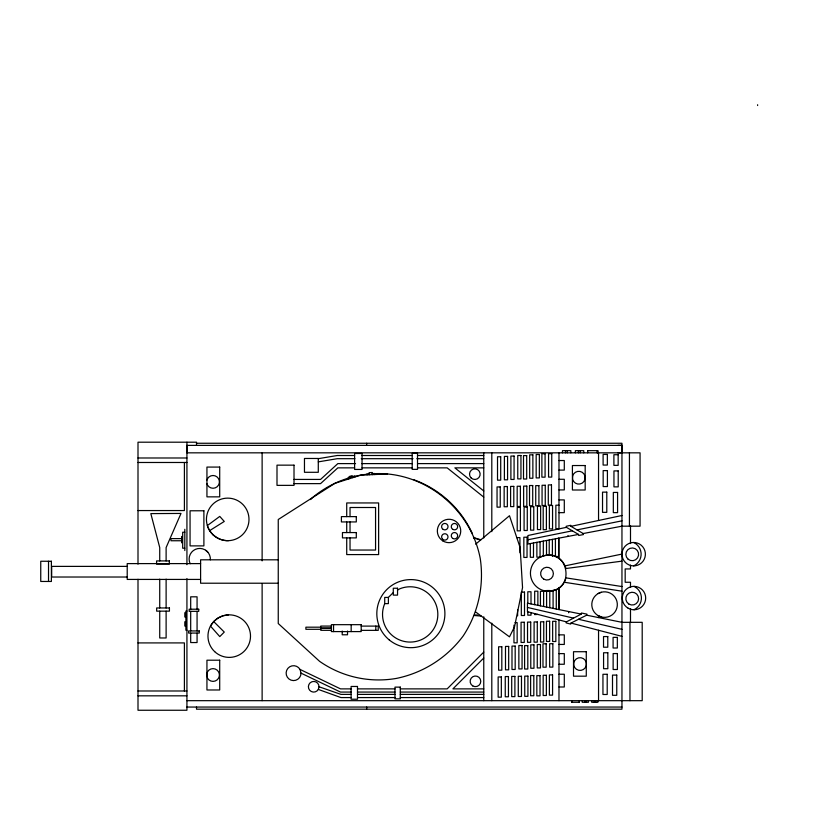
<?xml version="1.0" encoding="UTF-8"?>
<svg xmlns="http://www.w3.org/2000/svg" width="815" height="815" viewBox="0 0 815 815"><rect width="100%" height="100%" fill="white"/><g stroke="black" fill="none" stroke-linecap="round" stroke-linejoin="round"><path stroke-width="1.22" d="M617.852 445.387L621.988 445.387L621.937 452.865L617.801 452.834M319.032 686.77L318.319 689.429A5.318 5.318 0 0 1 309.639 690.193A5.318 5.318 0 0 1 311.89 681.768A5.318 5.318 0 0 1 319.032 686.77L340.965 694.39L351.102 694.39M581.227 614.082L581.431 613.033L586.882 614.133L586.668 615.182L570.969 623.067L570.704 624.096L566.15 622.905L566.415 621.876L581.227 614.082L527.448 603.202L527.448 611.708L566.415 621.876M387.583 473.963L360.678 475.155L334.996 483.285L278.251 519.501L278.251 623.526L319.572 661.322A103.179 103.179 0 0 0 396.681 678.355C423.352 672.823 447.007 657.725 463.246 635.863C478.201 613.104 484.253 585.69 480.28 558.754C471.865 513.664 433.244 478.334 387.583 473.963A103.179 103.179 0 0 0 374.095 473.678M206.939 480.035L207.499 478.69A6.377 6.377 0 0 1 217.126 476.989A6.377 6.377 0 0 1 217.126 486.769A6.377 6.377 0 0 1 207.499 485.068L206.939 483.723M543.839 590.661C577.387 596.611 570.347 543.106 539.479 557.531M213.713 621.57L210.474 626.083L219.765 636.596L224.268 632.073L213.713 621.57L218.002 618.045L223.066 615.763L228.546 614.856M310.637 499.575L312.288 497.771A103.179 103.179 0 0 1 347.567 478.374M483.764 652.102L447.17 688.879L400.297 688.879M483.764 658.031L452.906 688.879L483.764 688.879M397.547 590.07L399.808 588.787A27.659 27.659 0 0 1 437.624 611.036A27.659 27.659 0 0 1 406.349 641.812A27.659 27.659 0 0 1 384.721 603.63L384.721 597.415L388.378 597.415L393.288 592.576M475.665 544.175L509.487 515.722L520.143 547.67L522.547 587.584L514.54 626.745L509.487 636.861L475.665 611.963M209.649 530.626L224.268 521.447L219.765 516.404L207.356 525.573C210.138 534.559 219.001 540.916 228.404 540.661M598.179 593.534L601.256 592.261A12.765 12.765 0 0 1 616.894 607.898A12.765 12.765 0 0 1 595.531 613.614A12.765 12.765 0 0 1 601.256 592.261M566.415 527.325L527.937 535.516L527.937 544.023L578.507 534.426L578.711 535.475L583.387 534.579L583.183 533.54L570.969 526.347L570.755 525.308L566.191 526.286L566.415 527.325L578.507 534.426M570.969 526.347L621.988 515.488M564.907 565.895L621.988 554.078M527.937 539.775L572.375 530.82M576.989 529.893L621.988 520.836M583.183 533.54L621.988 526.174L640.07 526.174L640.07 452.834L186.93 452.834L186.808 445.387L621.988 445.387M318.288 458.682L337.247 455.504L354.606 455.504M318.288 461.871L337.247 458.692L354.933 458.692M621.988 561.148L565.987 568.513A18.083 18.083 0 0 0 538.144 558.377A18.083 18.083 0 0 0 538.144 588.002A18.083 18.083 0 0 0 565.987 577.876L621.988 586.556M369.511 473.698L367.035 473.81L367.086 474.87M371.997 473.586L374.472 473.484L374.523 474.544M196.507 443.258L621.957 443.258L621.957 709.182L196.507 709.182L196.507 707.053M587.595 450.664L597.843 450.664L597.843 452.834M362.043 455.504L412.196 455.504M417.514 455.504L483.764 455.504M138 457.989L186.93 457.989M361.249 458.692L413.032 458.692M416.822 458.692L483.764 458.692M558.978 460.536L564.296 460.536L564.296 470.102L558.978 470.102M138 462.482L186.93 462.482M355.544 463.603L337.828 463.603L320.58 479.424L294.011 479.424M361.86 463.603L412.461 463.603M417.514 463.603L483.764 463.603M354.606 467.861L337.828 467.861L320.55 483.631L294.011 483.631M362.043 467.861L412.196 467.861M417.514 467.861L447.17 467.861L483.764 497.13M483.764 467.861L454.872 467.861L483.764 490.976M558.978 479.281L564.296 479.281L564.296 489.917L558.978 489.917M558.978 499.901L564.296 499.901L564.296 512.655L558.978 512.655M559.049 505.198L555.861 505.198L555.861 528.599L559.049 528.599M138 510.557L184.404 510.557L184.404 462.482M184.811 532.236L182.682 532.236L182.682 548.2L184.811 548.2M516.741 537.615L519.929 537.615L519.929 552.774M181.613 538.623L170.977 538.623L170.977 540.752L181.613 540.752M278.251 559.813L200.602 559.813L200.602 583.214L278.251 583.214M200.602 563.603L127.211 563.603L127.211 579.424L200.602 579.424M127.211 566.384L51.681 566.384L51.681 577.02L127.211 577.02M558.978 589.459L558.805 609.539M384.721 603.63L388.378 603.63L388.378 597.415M186.93 611.056L185.871 611.056L185.871 630.199L186.93 630.199M185.871 612.748L184.811 612.748L184.811 616.996L185.871 616.996M185.871 621.784L184.811 621.784L184.811 626.042L185.871 626.042M515.029 622.629L517.158 622.629L517.158 642.841L513.97 642.841L513.97 625.156M331.42 626.073L320.784 626.073L320.784 630.321L331.42 630.321M361.208 626.103L378.221 626.103L378.221 630.362L361.208 630.362M320.784 627.183L305.89 627.183L305.89 629.302L320.784 629.302M320.784 627.988L331.42 627.988M320.784 628.406L331.42 628.406M558.978 634.865L564.296 634.865L564.296 644.441L558.978 644.441M138 642.913L184.404 642.913L184.404 690.988M558.978 653.62L564.296 653.62L564.296 664.256L558.978 664.256M558.978 674.229L564.296 674.229L564.296 686.994L558.978 686.994M351.102 688.879L340.507 688.879L300.022 669.421A7.447 7.447 0 0 0 287.878 668.351A7.447 7.447 0 0 0 291.026 680.138A7.447 7.447 0 0 0 301.02 673.139L340.507 692.067L351.102 692.067M357.49 688.879L394.98 688.879M138 690.988L186.93 690.988M357.49 692.067L394.98 692.067M400.297 692.067L483.764 692.067M357.49 694.39L394.98 694.39M400.297 694.39L483.764 694.39M138 695.827L186.93 695.827M351.102 697.579L340.965 697.579L318.319 689.429M357.49 697.579L394.98 697.579M400.297 697.579L483.764 697.579M186.93 700.676L642.2 700.676L642.2 622.324L621.988 622.324L586.668 615.182M579.394 702.275L571.865 702.275L571.865 700.676M186.93 707.053L621.957 707.053M475.369 614.918L477.763 615.091M473.851 615.457L481.288 616.099M564.184 582.236L621.988 591.191M473.76 538.144L481.003 539.683M527.448 607.45L573.536 618.127M578.507 619.278L621.988 629.343M570.969 623.067L621.988 636.372M598.179 615.651L601.256 616.924M473.454 537.177L479.21 539.713M205.706 550.257L207.784 552.101M300.022 669.421L301.02 673.139M355.075 476.928L354.749 475.919L347.648 478.161L347.974 479.179M352.773 477.661L352.131 475.634L349.085 476.592L349.727 478.619M372.394 474.636L372.302 472.517L369.113 472.659L369.205 474.778M757.624 104.748L757.624 105.532M630.494 525.777L630.494 543.554M630.494 565.131L630.494 568.941L625.176 568.941L625.176 582.267L630.494 582.267L630.494 587.289M630.494 608.652L630.494 622.477M629.964 622.324L629.964 700.676M629.435 452.834L629.435 526.174M598.546 452.834L598.546 520.479M598.546 615.794L598.546 617.576M598.546 630.26L598.546 700.676M597.884 700.676L597.884 702.275L591.721 702.275L591.721 700.676M597.68 450.664L597.68 452.834M597.14 450.664L597.14 452.834M595.643 700.676L595.643 702.275M594.329 700.676L594.329 702.275M588.389 700.676L588.389 702.275L582.226 702.275L582.226 700.676M587.707 450.664L587.707 452.834M586.148 700.676L586.148 702.275M584.834 700.676L584.834 702.275M583.754 452.834L583.754 450.664L575.37 450.664L575.37 452.834M580.209 450.664L580.209 452.834M579.322 700.676L579.322 702.275M578.416 450.664L578.416 452.834M572.385 700.676L572.385 702.275M571.987 700.676L571.987 702.275M570.846 452.834L570.846 450.664L562.462 450.664L562.462 452.834M568.676 611.535L568.676 612.788M567.974 535.587L567.974 536.423M567.301 450.664L567.301 452.834M565.508 450.664L565.508 452.834M558.978 452.834L558.978 528.904M558.978 538.134L558.978 558.621M558.978 587.768L558.978 609.579M558.978 619.93L558.978 700.676M558.611 538.206L558.611 556.502L555.423 556.502L555.423 538.807M556.278 609.029L556.278 590.223L553.09 590.223L553.09 608.387M552.407 539.377L552.407 556.421M549.789 607.715L549.789 590.529L546.6 590.529L546.6 607.073M549.218 539.988L549.218 555.198M546.508 540.498L546.508 555.372M543.615 606.472L543.615 591.303L540.427 591.303L540.427 605.82M543.32 541.109L543.32 555.942M540.06 541.72L540.06 557.144L536.871 557.144L536.871 542.332M537.869 605.311L537.869 591.201L534.681 591.201L534.681 604.659M537.869 614.428L534.681 614.602L534.681 613.593M533.489 542.973L533.489 557.287L530.3 557.287L530.3 543.574M531.003 603.915L531.003 591.761L527.804 591.761L527.804 603.273M531.003 612.636L531.003 615.162L527.804 615.162L527.804 611.8M517.627 609.702L517.627 615.865M491.802 452.834L491.802 531.635M491.802 623.149L491.802 700.676M483.764 452.834L483.764 537.992M483.764 616.792L483.764 700.676M375.807 626.103L375.807 630.362M366.669 443.258L366.669 445.387M366.669 707.053L366.669 709.182M351.173 624.677L351.173 631.594M350.032 516.618L350.032 507.501L375.562 507.501L375.562 550.043L350.032 550.043L350.032 537.89M350.032 521.936L350.032 532.572M347.526 631.055L347.526 634.783L342.208 634.783L342.208 631.055M346.721 516.618L346.721 502.947L378.629 502.947L378.629 554.587L346.721 554.587L346.721 537.89M346.721 521.936L346.721 532.572M333.549 624.677L333.549 631.594M262.124 452.834L262.124 560.873M262.124 583.744L262.124 700.676M197.067 609.212L197.067 596.814L190.69 596.814L190.69 609.212M197.067 611.342L197.067 630.942M197.067 633.072L197.067 642.556L190.69 642.556L190.69 633.072M196.507 445.387L196.507 442.199L138 442.199L138 564.153M190.69 611.342L190.69 630.942M186.93 442.199L186.93 564.683M186.93 578.66L186.93 710.252L138 710.252L138 579.282M184.811 529.281L184.811 550.563M181.613 536.453L181.613 542.831M166.117 560.914L166.117 547.558L181.001 513.44L150.826 513.603L159.73 547.558L159.73 560.914M166.117 579.139L166.117 607.959M166.117 611.148L166.117 637.972L159.73 637.972L159.73 611.148M159.73 579.139L159.73 607.959M48.523 561.25L48.523 581.462M354.698 476.398A103.179 103.179 0 0 1 366.719 474.269M413.888 479.77A103.179 103.179 0 0 1 472.15 533.071M633.683 542.484A12.918 12.918 0 0 1 633.683 565.885M633.978 586.362A12.918 12.918 0 0 1 633.978 609.763M190.18 563.715A10.636 10.636 0 0 1 197.739 548.617A10.636 10.636 0 0 1 210.351 559.823M206.857 673.353L207.499 678.202A6.377 6.377 0 0 0 217.126 679.893A6.377 6.377 0 0 0 217.126 670.113A6.377 6.377 0 0 0 207.499 671.815L206.857 673.353M572.629 476.052L572.629 479.363A6.377 6.377 0 0 0 584.956 479.363L584.956 476.052A6.377 6.377 0 0 0 572.629 476.052M586.433 664.052L586.219 665.702A6.377 6.377 0 0 1 576.399 669.278A6.377 6.377 0 0 1 576.399 658.826A6.377 6.377 0 0 1 586.219 662.401L586.433 664.052M417.514 453.374L412.196 453.374L412.196 469.359L417.514 469.359L417.514 453.374M362.043 453.486L354.606 453.486L354.606 469.44L362.043 469.44L362.043 453.486M551.755 453.69L548.566 453.69L548.566 477.091L551.755 477.091L551.755 453.69M545.082 453.761L541.883 453.761L541.883 477.162L545.082 477.162L545.082 453.761M607.358 454.424L603.11 454.424L603.11 465.059L607.358 465.059L607.358 454.424M539.357 454.515L536.168 454.515L536.168 477.916L539.357 477.916L539.357 454.515M618.157 454.719L613.899 454.719L613.899 465.355L618.157 465.355L618.157 454.719M532.867 454.831L529.679 454.831L529.679 478.232L532.867 478.232L532.867 454.831M520.948 455.493L517.759 455.493L517.759 478.894L520.948 478.894L520.948 455.493M526.694 455.605L523.505 455.605L523.505 479.006L526.694 479.006L526.694 455.605M514.082 456.054L510.893 456.054L510.893 479.454L514.082 479.454L514.082 456.054M507.582 456.41L504.393 456.41L504.393 479.811L507.582 479.811L507.582 456.41M500.705 456.757L497.517 456.757L497.517 480.157L500.705 480.157L500.705 456.757M318.288 458.468L304.464 458.468L304.464 472.293L318.288 472.293L318.288 458.468M294.011 465.151L276.998 465.151L276.998 485.363L294.011 485.363L294.011 465.151M585.18 465.538L572.415 465.538L572.415 489.998L585.18 489.998L585.18 465.538M219.704 467.077L206.939 467.077L206.939 496.855L219.704 496.855L219.704 467.077M607.409 470.612L603.161 470.612L603.161 486.565L607.409 486.565L607.409 470.612M618.208 470.907L613.95 470.907L613.95 486.861L618.208 486.861L618.208 470.907M551.48 484.905L548.291 484.905L548.291 505.117L551.48 505.117L551.48 484.905M545.255 485.261L542.067 485.261L542.067 505.463L545.255 505.463L545.255 485.261M532.715 485.526L529.526 485.526L529.526 505.738L532.715 505.738L532.715 485.526M538.919 485.618L535.73 485.618L535.73 505.82L538.919 505.82L538.919 485.618M526.826 486.107L523.638 486.107L523.638 506.309L526.826 506.309L526.826 486.107M520.378 486.249L517.179 486.249L517.179 506.461L520.378 506.461L520.378 486.249M513.796 486.392L510.608 486.392L510.608 506.604L513.796 506.604L513.796 486.392M507.348 486.535L504.149 486.535L504.149 506.747L507.348 506.747L507.348 486.535M500.237 486.932L497.048 486.932L497.048 507.144L500.237 507.144L500.237 486.932M606.788 492.138L602.53 492.138L602.53 512.35L606.788 512.35L606.788 492.138M617.576 492.433L613.328 492.433L613.328 512.645L617.576 512.645L617.576 492.433M552.56 505.504L549.371 505.504L549.371 528.915L552.56 528.915L552.56 505.504M540.64 506.176L537.452 506.176L537.452 529.577L540.64 529.577L540.64 506.176M546.386 506.288L543.198 506.288L543.198 529.689L546.386 529.689L546.386 506.288M533.774 506.736L530.575 506.736L530.575 530.137L533.774 530.137L533.774 506.736M527.274 507.083L524.086 507.083L524.086 530.484L527.274 530.484L527.274 507.083M520.398 507.439L517.209 507.439L517.209 530.84L520.398 530.84L520.398 507.439M203.893 510.781L190.058 510.781L190.058 545.887L203.893 545.887L203.893 510.781M356.298 516.618L341.404 516.618L341.404 521.936L356.298 521.936L356.298 516.618M356.298 532.572L342.463 532.572L342.463 537.89L356.298 537.89L356.298 532.572M527.03 537.217L523.841 537.217L523.841 557.429L527.03 557.429L527.03 537.217M169.347 560.914L156.582 560.914L156.582 564.102L169.347 564.102L169.347 560.914M51.386 561.25L40.75 561.25L40.75 581.462L51.386 581.462L51.386 561.25M397.547 588.236L393.288 588.236L393.288 595.123L397.547 595.123L397.547 588.236M524.503 592.108L521.315 592.108L521.315 615.508L524.503 615.508L524.503 592.108M169.428 607.959L156.663 607.959L156.663 611.148L169.428 611.148L169.428 607.959M198.738 609.212L189.172 609.212L189.172 611.342L198.738 611.342L198.738 609.212M549.636 621.234L546.447 621.234L546.447 641.446L549.636 641.446L549.636 621.234M555.84 621.315L552.652 621.315L552.652 641.527L555.84 641.527L555.84 621.315M543.748 621.804L540.549 621.804L540.549 642.016L543.748 642.016L543.748 621.804M537.289 621.947L534.1 621.947L534.1 642.159L537.289 642.159L537.289 621.947M530.718 622.1L527.529 622.1L527.529 642.312L530.718 642.312L530.718 622.1M524.259 622.242L521.07 622.242L521.07 642.454L524.259 642.454L524.259 622.242M361.208 624.677L331.42 624.677L331.42 631.594L361.208 631.594L361.208 624.677M199.268 630.942L188.632 630.942L188.632 633.072L199.268 633.072L199.268 630.942M607.776 636.566L603.528 636.566L603.528 647.202L607.776 647.202L607.776 636.566M617.342 637.371L613.084 637.371L613.084 648.007L617.342 648.007L617.342 637.371M552.855 643.707L549.667 643.707L549.667 667.108L552.855 667.108L552.855 643.707M546.182 643.779L542.984 643.779L542.984 667.179L546.182 667.179L546.182 643.779M540.457 644.533L537.268 644.533L537.268 667.933L540.457 667.933L540.457 644.533M533.968 644.848L530.779 644.848L530.779 668.249L533.968 668.249L533.968 644.848M522.058 645.521L518.86 645.521L518.86 668.921L522.058 668.921L522.058 645.521M527.804 645.623L524.605 645.623L524.605 669.023L527.804 669.023L527.804 645.623M515.182 646.081L511.993 646.081L511.993 669.482L515.182 669.482L515.182 646.081M508.682 646.427L505.494 646.427L505.494 669.828L508.682 669.828L508.682 646.427M501.816 646.774L498.617 646.774L498.617 670.175L501.816 670.175L501.816 646.774M586.28 651.715L573.516 651.715L573.516 676.175L586.28 676.175L586.28 651.715M607.827 652.754L603.579 652.754L603.579 668.707L607.827 668.707L607.827 652.754M617.393 653.559L613.135 653.559L613.135 669.512L617.393 669.512L617.393 653.559M219.704 660.201L206.939 660.201L206.939 689.979L219.704 689.979L219.704 660.201M607.206 674.28L602.947 674.28L602.947 694.492L607.206 694.492L607.206 674.28M552.58 674.922L549.391 674.922L549.391 695.134L552.58 695.134L552.58 674.922M616.761 675.095L612.503 675.095L612.503 695.297L616.761 695.297L616.761 675.095M546.366 675.278L543.167 675.278L543.167 695.49L546.366 695.49L546.366 675.278M533.815 675.543L530.626 675.543L530.626 695.755L533.815 695.755L533.815 675.543M540.019 675.635L536.83 675.635L536.83 695.847L540.019 695.847L540.019 675.635M527.926 676.124L524.738 676.124L524.738 696.336L527.926 696.336L527.926 676.124M521.478 676.267L518.279 676.267L518.279 696.479L521.478 696.479L521.478 676.267M514.897 676.419L511.708 676.419L511.708 696.621L514.897 696.621L514.897 676.419M508.448 676.562L505.249 676.562L505.249 696.774L508.448 696.774L508.448 676.562M501.337 676.949L498.148 676.949L498.148 697.161L501.337 697.161L501.337 676.949M357.49 686.464L351.102 686.464L351.102 699.229L357.49 699.229L357.49 686.464M400.297 687.127L394.98 687.127L394.98 698.832L400.297 698.832L400.297 687.127M625.411 562.462A11.705 11.705 0 0 0 644.991 557.216A11.705 11.705 0 0 0 630.657 542.882A11.705 11.705 0 0 0 625.411 562.462M389.234 639.918A34.036 34.036 0 0 0 444.44 619.227A34.036 34.036 0 0 0 398.922 581.757A34.036 34.036 0 0 0 389.234 639.918M442.759 540.844A11.705 11.705 0 0 0 460.73 531.472A11.705 11.705 0 0 0 443.625 520.591A11.705 11.705 0 0 0 442.759 540.844M628.131 608.204A11.705 11.705 0 0 0 645.684 598.067A11.705 11.705 0 0 0 628.131 587.931A11.705 11.705 0 0 0 628.131 608.204M543.809 579.159A6.377 6.377 0 0 0 553.385 573.638A6.377 6.377 0 0 0 543.809 568.106A6.377 6.377 0 0 0 543.809 579.159M213.163 534.925A21.271 21.271 0 0 0 248.432 524.239A21.271 21.271 0 0 0 221.548 499.045A21.271 21.271 0 0 0 213.163 534.925M214.691 651.643A21.271 21.271 0 0 0 249.95 640.957A21.271 21.271 0 0 0 223.066 615.763A21.271 21.271 0 0 0 214.691 651.643M472.792 685.935A5.318 5.318 0 0 0 480.769 681.33A5.318 5.318 0 0 0 472.792 676.725A5.318 5.318 0 0 0 472.792 685.935M471.07 477.916A5.318 5.318 0 0 0 479.964 475.532A5.318 5.318 0 0 0 473.454 469.022A5.318 5.318 0 0 0 471.07 477.916M442.555 539.184A3.189 3.189 0 0 0 447.893 537.757A3.189 3.189 0 0 0 443.992 533.845A3.189 3.189 0 0 0 442.555 539.184M443.207 529.444A3.219 3.219 0 0 0 448.036 526.653A3.219 3.219 0 0 0 443.207 523.862A3.219 3.219 0 0 0 443.207 529.444M452.875 538.491A3.189 3.189 0 0 0 457.663 535.73A3.189 3.189 0 0 0 452.875 532.959A3.189 3.189 0 0 0 452.875 538.491M452.875 529.414A3.189 3.189 0 0 0 457.663 526.653A3.189 3.189 0 0 0 452.875 523.882A3.189 3.189 0 0 0 452.875 529.414M628.141 559.233A6.377 6.377 0 0 0 638.522 555.423A6.377 6.377 0 0 0 630.036 548.342A6.377 6.377 0 0 0 628.141 559.233M628.803 604.017A6.377 6.377 0 0 0 638.614 598.903A6.377 6.377 0 0 0 629.282 592.974A6.377 6.377 0 0 0 628.803 604.017"/></g></svg>
